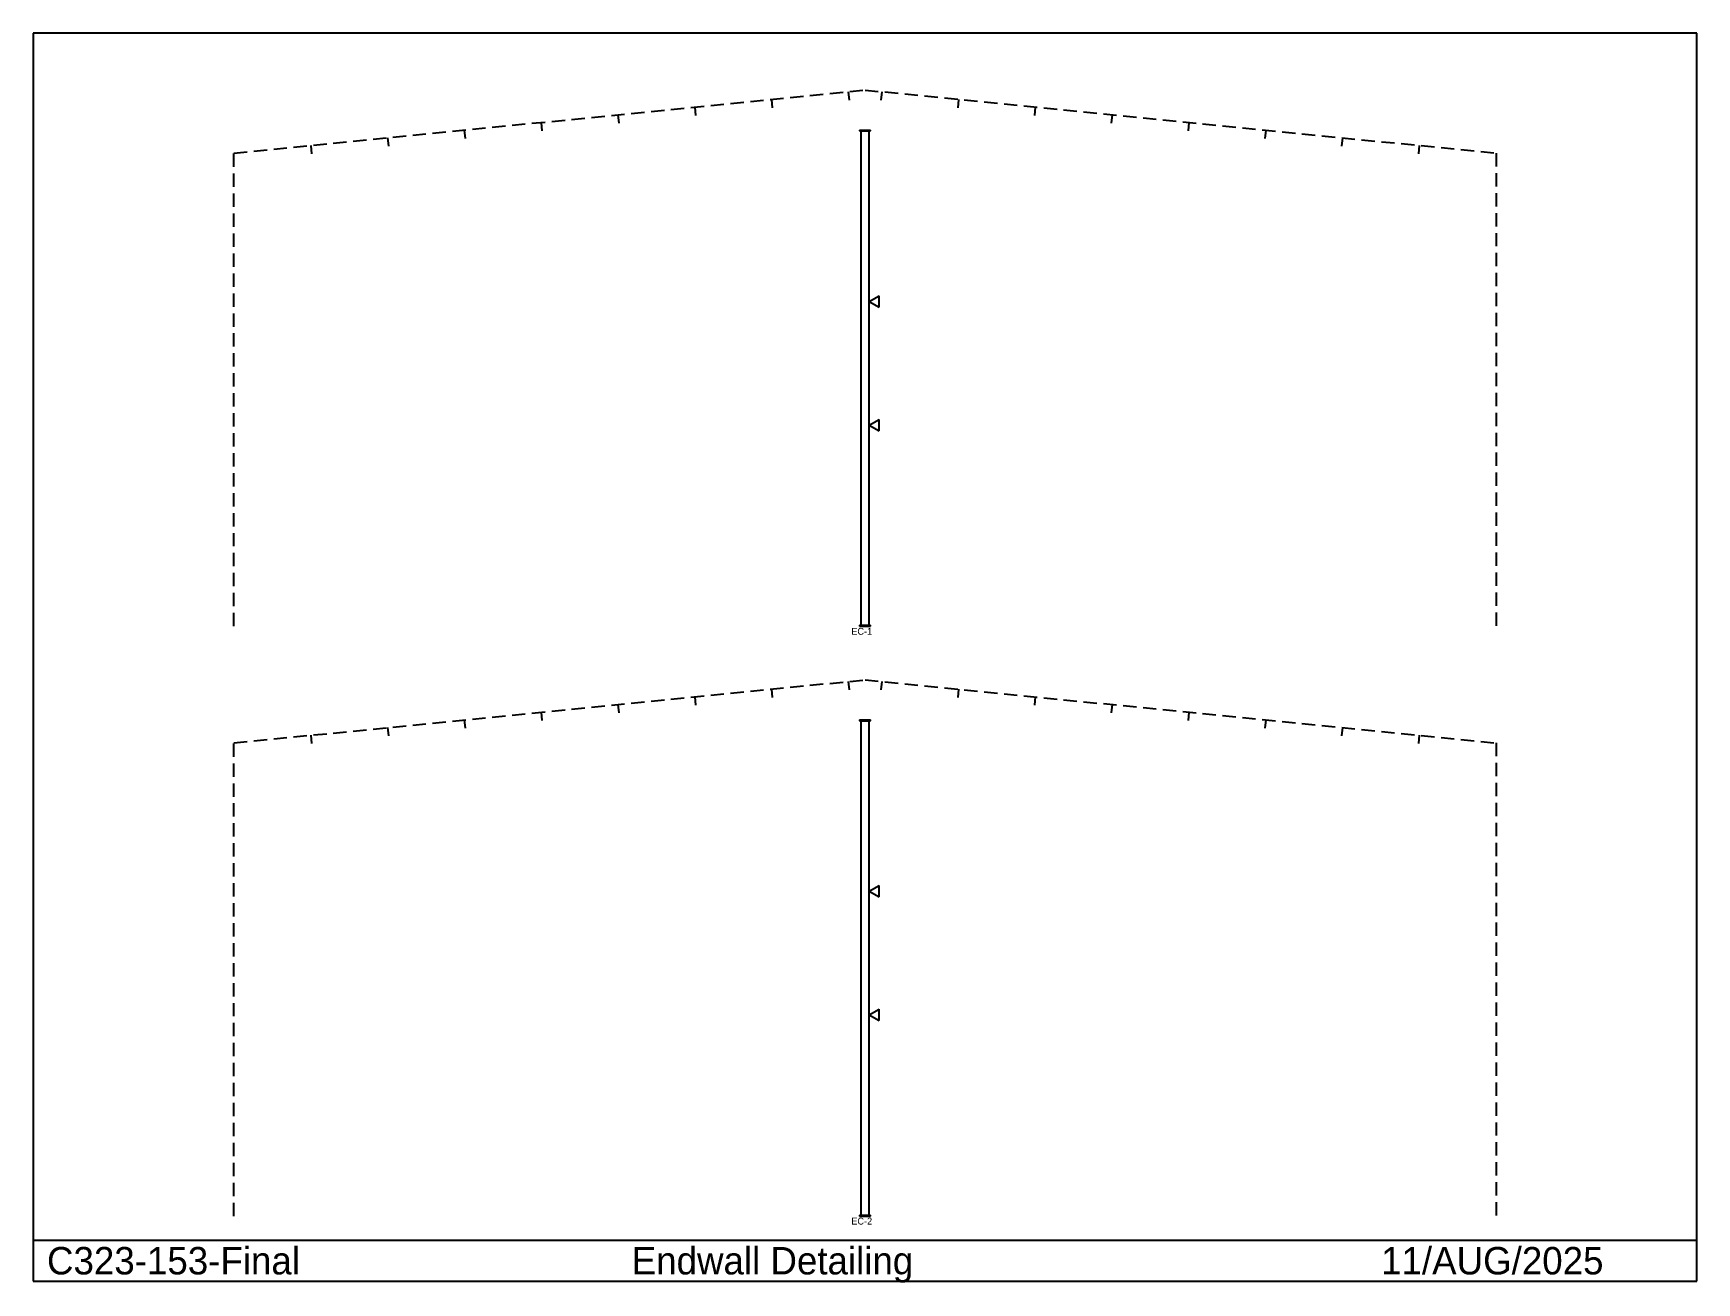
# Model space of a CAD drawing. Extents: x -3574 to 26044, y -1187 to 21051.
import ezdxf

# ---------------------------------------------------------------- set-up
doc = ezdxf.new("R2010")
doc.units = 0
doc.linetypes.add('CONTIN', pattern=[0])
doc.linetypes.add('DASHED', pattern=[355.41, 236.94, -118.47])
doc.layers.get('0').update_dxf_attribs({"linetype": 'CONTIN'})
for name, color, linetype in [('1', 7, 'CONTIN'), ('16', 7, 'CONTIN'), ('3', 7, 'CONTIN'), ('5', 5, 'DASHED'), ('8', 5, 'DASHED'), ('9', 7, 'CONTIN')]:
    doc.layers.add(name, color=color, linetype=linetype)

msp = doc.modelspace()

# ---------------------------------------------------------------- linework, layer by layer
for p, q in [((26043.75, 21051.037), (-3573.75, 21051.037)), ((-3573.75, 21051.037), (-3573.75, -1162.088)), ((26043.75, -1162.088), (26043.75, 21051.037)), ((-3573.75, -429.055), (26043.75, -429.055)), ((-3573.75, -1162.088), (26043.75, -1162.088))]:
    msp.add_line(p, q)
at = {"layer": '1'}
for p, q in [((11135, 19327.85), (11335, 19327.85)), ((11135, 19327.85), (11135, 19311.85)), ((11235, 19311.85), (11160, 19311.85)), ((11160, 19311.85), (11160, 10513.851)), ((11185, 19307.852), (11185, 19331.852)), ((11310, 19311.85), (11235, 19311.85)), ((11285, 19307.852), (11285, 19331.852)), ((11310, 10513.851), (11310, 19311.85)), ((11335, 19311.85), (11335, 19327.85)), ((11160, 10513.851), (11310, 10513.851)), ((11235, 10513.851), (11235, 10513.851)), ((11135, 8830), (11335, 8830)), ((11135, 8830), (11135, 8814)), ((11235, 8814), (11160, 8814)), ((11160, 8814), (11160, 16)), ((11185, 8810), (11185, 8834)), ((11310, 8814), (11235, 8814)), ((11285, 8810), (11285, 8834)), ((11310, 16), (11310, 8814)), ((11335, 8814), (11335, 8830)), ((11160, 16), (11310, 16)), ((11235, 16), (11235, 16))]:
    msp.add_line(p, q, dxfattribs=at)
at = {"layer": '3'}
for p, q in [((11310, 16277.85), (11485.905, 16379.573)), ((11486.018, 16176.321), (11485.905, 16379.573)), ((11310, 16277.85), (11486.018, 16176.321)), ((11310, 14077.851), (11485.905, 14179.574)), ((11310, 14077.851), (11486.018, 13976.32)), ((11486.018, 13976.32), (11485.905, 14179.574)), ((11310, 5780), (11485.905, 5881.723)), ((11310, 5780), (11486.018, 5678.47)), ((11486.018, 5678.47), (11485.905, 5881.723)), ((11310, 3580), (11485.905, 3681.723)), ((11310, 3580), (11486.018, 3478.47)), ((11486.018, 3478.47), (11485.905, 3681.723))]:
    msp.add_line(p, q, dxfattribs=at)
at = {"layer": '5'}
for p, q in [((9569.473, 19874.799), (9584.397, 19725.543)), ((10936.454, 20011.496), (10951.38, 19862.242)), ((11533.512, 20011.5), (11518.586, 19862.244)), ((12900.593, 19874.791), (12885.668, 19725.537)), ((6835.308, 19601.381), (6850.234, 19452.127)), ((8202.39, 19738.09), (8217.315, 19588.836)), ((14267.675, 19738.084), (14252.748, 19588.828)), ((15634.656, 19601.385), (15619.73, 19452.131)), ((4101.146, 19327.965), (4116.071, 19178.709)), ((5468.227, 19464.674), (5483.152, 19315.42)), ((17001.738, 19464.676), (16986.812, 19315.422)), ((18368.82, 19327.969), (18353.893, 19178.715)), ((1367.082, 19054.557), (1382.007, 18905.303)), ((2734.163, 19191.268), (2749.089, 19042.012)), ((19735.902, 19191.262), (19720.977, 19042.006)), ((21102.982, 19054.551), (21088.057, 18905.297)), ((10936.454, 9513.646), (10951.38, 9364.391)), ((11533.512, 9513.649), (11518.586, 9364.395)), ((8202.39, 9240.239), (8217.315, 9090.983)), ((9569.473, 9376.947), (9584.397, 9227.692)), ((12900.593, 9376.94), (12885.668, 9227.686)), ((14267.675, 9240.232), (14252.748, 9090.978)), ((5468.227, 8966.823), (5483.152, 8817.567)), ((6835.308, 9103.531), (6850.234, 8954.275)), ((15634.656, 9103.534), (15619.73, 8954.279)), ((17001.738, 8966.826), (16986.812, 8817.571)), ((2734.163, 8693.417), (2749.089, 8544.161)), ((4101.146, 8830.114), (4116.071, 8680.859)), ((18368.82, 8830.118), (18353.893, 8680.863)), ((19735.902, 8693.41), (19720.977, 8544.155)), ((1367.082, 8556.708), (1382.007, 8407.452)), ((21102.982, 8556.701), (21088.057, 8407.446))]:
    msp.add_line(p, q, dxfattribs=at)
at = {"layer": '8'}
for p, q in [((0, 18917.85), (11235, 20041.35)), ((11235, 20041.35), (22470, 18917.85)), ((0, 10497.851), (0, 18917.85)), ((22470, 18917.85), (22470, 10497.851)), ((0, 8420), (11235, 9543.5)), ((11235, 9543.5), (22470, 8420)), ((0, 0), (0, 8420)), ((22470, 8420), (22470, 0))]:
    msp.add_line(p, q, dxfattribs=at)
at = {"layer": '9'}
for p, q in [((11135, 19311.85), (11335, 19311.85)), ((11135, 10513.851), (11335, 10513.851)), ((11135, 10513.851), (11135, 10497.851)), ((11135, 10497.851), (11335, 10497.851)), ((11185, 10493.851), (11185, 10517.851)), ((11285, 10493.851), (11285, 10517.851)), ((11335, 10497.851), (11335, 10513.851)), ((11135, 8814), (11335, 8814)), ((11135, 16), (11335, 16)), ((11135, 16), (11135, 0)), ((11135, 0), (11335, 0)), ((11185, -4), (11185, 20)), ((11285, -4), (11285, 20)), ((11335, 0), (11335, 16))]:
    msp.add_line(p, q, dxfattribs=at)

# ---------------------------------------------------------------- texts
for s, p in [('C323-153-Final', (-3329.406, -1039.916)), ('Endwall Detailing', (7081.145, -1039.916)), ('11/AUG/2025', (20423.828, -1039.916))]:
    msp.add_text(s, height=488.689).set_placement(p)
at = {"layer": '16'}
for s, p in [('EC-1', (10991.16, 10345.45)), ('EC-2', (10991.16, -152.4))]:
    msp.add_text(s, height=121.92, dxfattribs=at).set_placement(p)

doc.saveas('drawing.dxf')
